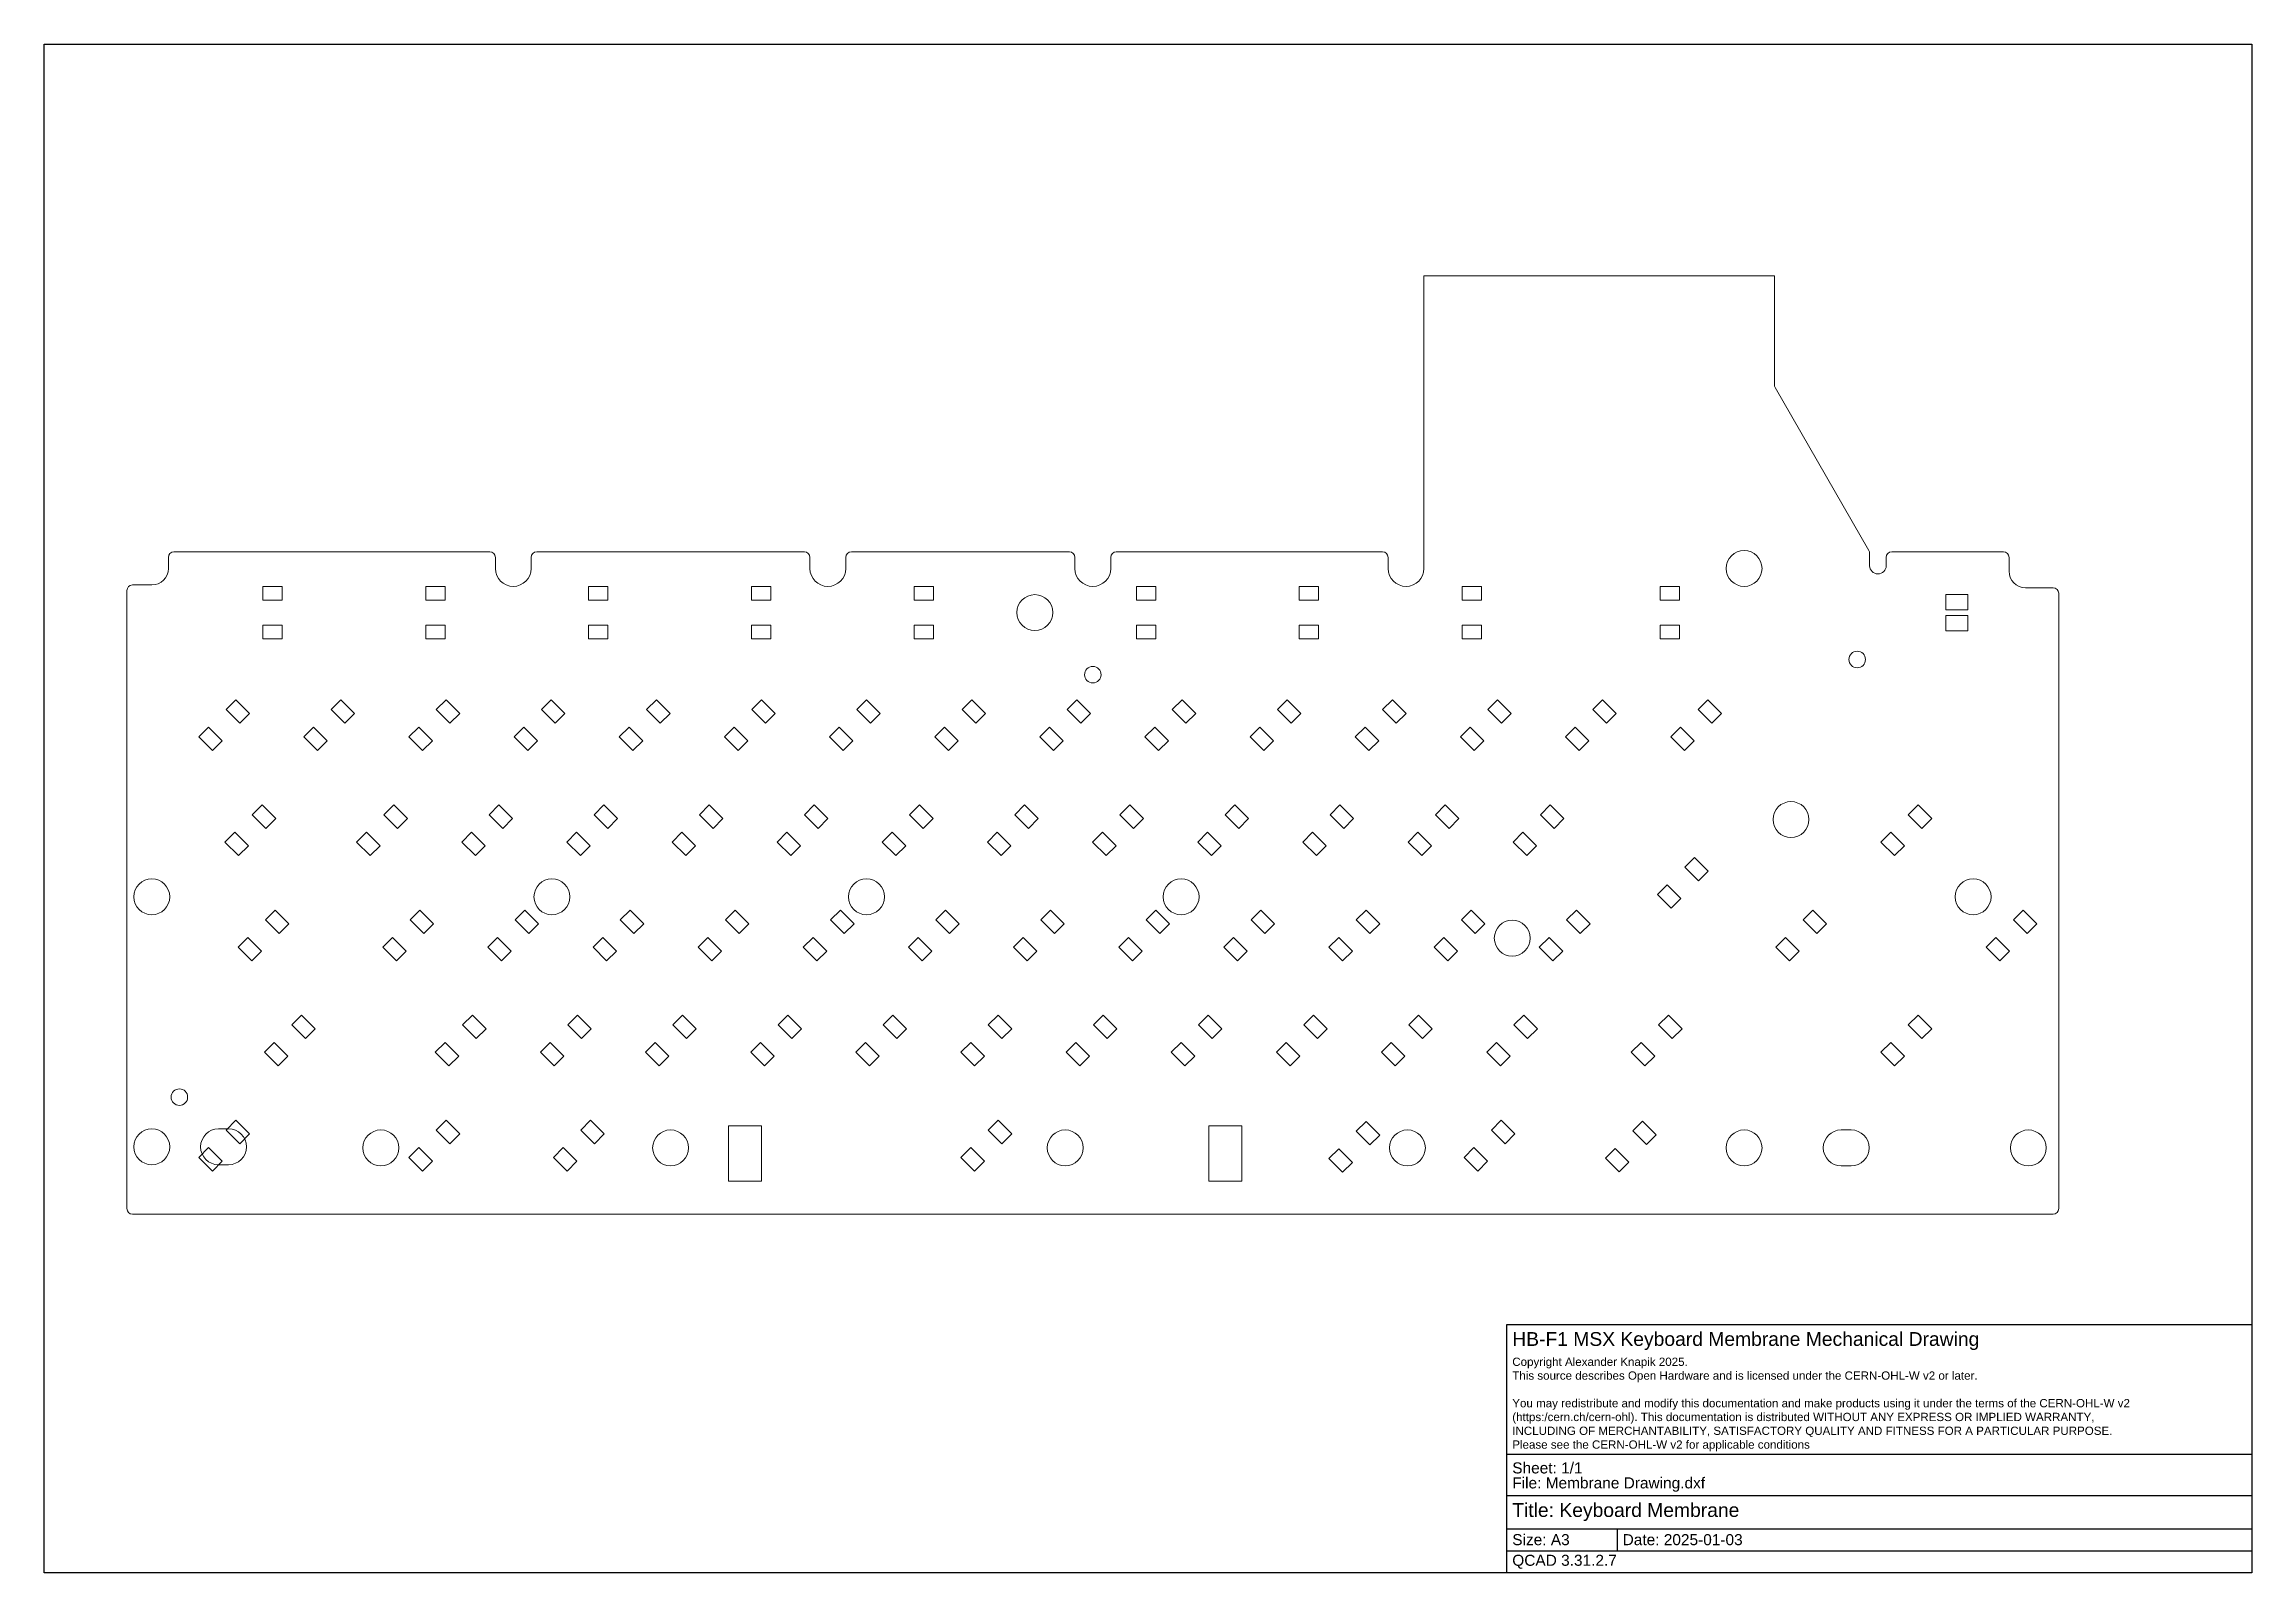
# Model space of a CAD drawing. Header units: millimetres. Extents: x -15 to 385, y -65 to 212.
import ezdxf

# ---------------------------------------------------------------- set-up
doc = ezdxf.new("R2010")
doc.units = ezdxf.units.MM
doc.header["$MEASUREMENT"] = 0
for name, color, linetype, lineweight, true_color in [('Outline', 2, 'Continuous', 13, 0xffff00), ('Pads', 1, 'Continuous', 13, 0xff0000), ('Title', 7, 'Continuous', 25, 0x000000)]:
    doc.layers.add(name, color=color, linetype=linetype, lineweight=lineweight, true_color=true_color)
doc.styles.add('textstyle0', font='')
doc.styles.add('textstyle1', font='')
doc.styles.add('textstyle2', font='')
doc.styles.add('textstyle3', font='')
doc.styles.add('textstyle4', font='')
doc.styles.add('textstyle5', font='')
doc.styles.add('textstyle6', font='')
doc.styles.add('textstyle7', font='')
doc.styles.get('textstyle0').set_extended_font_data('Liberation Sans')
doc.styles.get('textstyle1').set_extended_font_data('Liberation Sans')
doc.styles.get('textstyle2').set_extended_font_data('Liberation Sans')
doc.styles.get('textstyle3').set_extended_font_data('Liberation Sans')
doc.styles.get('textstyle4').set_extended_font_data('Liberation Sans')
doc.styles.get('textstyle5').set_extended_font_data('Liberation Sans')
doc.styles.get('textstyle6').set_extended_font_data('Liberation Sans')
doc.styles.get('textstyle7').set_extended_font_data('Liberation Sans')

# ---------------------------------------------------------------- blocks, each defined once
blk = doc.blocks.new('Large Hole')
at = {"layer": 'Outline'}
blk.add_circle((0, 0), 3.25, dxfattribs=at)
blk = doc.blocks.new('Small Hole')
at = {"layer": 'Outline'}
blk.add_circle((0, 0), 1.5, dxfattribs=at)
blk = doc.blocks.new('Oval Hole')
at = {"layer": 'Outline'}
for p, q in [((-0.9, 3.25), (0.9, 3.25)), ((0.9, -3.25), (-0.9, -3.25))]:
    blk.add_line(p, q, dxfattribs=at)
for centre, start, end in [((-0.9, 0), 90, 270), ((0.9, 0), 270, 90)]:
    blk.add_arc(centre, 3.25, start, end, dxfattribs=at)
blk = doc.blocks.new('Rectangular Hole')
at = {"layer": 'Outline'}
for p, q in [((-3, 5), (3, 5)), ((-3, -5), (-3, 5)), ((3, 5), (3, -5)), ((3, -5), (-3, -5))]:
    blk.add_line(p, q, dxfattribs=at)
blk = doc.blocks.new('Large Cutout')
at = {"layer": 'Outline'}
for p, q in [((-6.5, -3), (-6.5, -1)), ((0, -3), (0, -1))]:
    blk.add_line(p, q, dxfattribs=at)
blk.add_arc((-3.25, -3), 3.25, 180, 0, dxfattribs=at)
blk = doc.blocks.new('Switch Vertical')
at = {"layer": 'Pads'}
for p, q in [((-1.75, 4.75), (1.75, 4.75)), ((-1.75, 2.25), (-1.75, 4.75)), ((1.75, 4.75), (1.75, 2.25)), ((1.75, 2.25), (-1.75, 2.25)), ((-1.75, -2.25), (1.75, -2.25)), ((-1.75, -4.75), (-1.75, -2.25)), ((1.75, -2.25), (1.75, -4.75)), ((1.75, -4.75), (-1.75, -4.75))]:
    blk.add_line(p, q, dxfattribs=at)
blk = doc.blocks.new('Switch Angled')
at = {"layer": 'Pads', "rotation": 135}
blk.add_blockref('Switch Vertical', (0, 0), dxfattribs=at)
blk = doc.blocks.new('LED')
at = {"layer": 'Pads'}
for p, q in [((2, 3.3), (-2, 3.3)), ((-2, 3.3), (-2, 0.5)), ((-2, 0.5), (2, 0.5)), ((2, 0.5), (2, 3.3)), ((2, -0.5), (-2, -0.5)), ((-2, -0.5), (-2, -3.3)), ((-2, -3.3), (2, -3.3)), ((2, -3.3), (2, -0.5))]:
    blk.add_line(p, q, dxfattribs=at)

msp = doc.modelspace()

# ---------------------------------------------------------------- linework, layer by layer
at = {"layer": 'Outline'}
for p, q in [((235, 119), (235, 170)), ((298.5, 170), (235, 170)), ((298.5, 150.26), (298.5, 170)), ((298.63, 149.77), (315.62, 120.23)), ((8.5, 120), (65.75, 120)), ((74.25, 120), (122.75, 120)), ((131.25, 120), (170.75, 120)), ((179.25, 120), (227.5, 120)), ((340, 120), (319.75, 120)), ((7.5, 117), (7.5, 119)), ((315.75, 117.5), (315.75, 119.74)), ((318.75, 117.5), (318.75, 119)), ((341, 119), (341, 116.5)), ((0, 1), (0, 113)), ((1, 114), (4.5, 114)), ((344, 113.5), (349, 113.5)), ((350, 1), (350, 112.5)), ((1, 0), (349, 0))]:
    msp.add_line(p, q, dxfattribs=at)
for centre, radius, start, end in [((299.5, 150.26), 1, 180, 209.5388), ((8.5, 119), 1, 90, 180), ((65.75, 119), 1, 0, 90), ((74.25, 119), 1, 90, 180), ((122.75, 119), 1, 0, 90), ((131.25, 119), 1, 90, 180), ((170.75, 119), 1, 0, 90), ((179.25, 119), 1, 90, 180), ((227.5, 119), 1, 0, 90), ((314.75, 119.74), 1, 0, 29.5388), ((319.75, 119), 1, 90, 180), ((340, 119), 1, 0, 90), ((4.5, 117), 3, 270, 0), ((317.25, 117.5), 1.5, 180, 0), ((344, 116.5), 3, 180, 270), ((1, 113), 1, 90, 180), ((349, 112.5), 1, 0, 90), ((1, 1), 1, 180, 270), ((349, 1), 1, 270, 0)]:
    msp.add_arc(centre, radius, start, end, dxfattribs=at)
at = {"layer": 'Title'}
for p, q in [((-15, -65), (-15, 212)), ((-15, 212), (385, 212)), ((385, 212), (385, -65)), ((250, -65), (250, -20)), ((250, -20), (385, -20)), ((250, -43.5), (385, -43.5)), ((250, -51), (385, -51)), ((250, -57), (385, -57)), ((270, -57), (270, -61)), ((250, -61), (385, -61)), ((385, -65), (-15, -65))]:
    msp.add_line(p, q, dxfattribs=at)

# ---------------------------------------------------------------- block references
at = {"layer": 'Outline'}
for name, p in [('Large Hole', (293, 117)), ('Large Cutout', (73.25, 120)), ('Large Cutout', (130.25, 120)), ('Large Cutout', (178.25, 120)), ('Large Cutout', (235, 120)), ('Large Hole', (164.5, 109)), ('Small Hole', (313.5, 100.5)), ('Small Hole', (175, 97.75)), ('Large Hole', (301.5, 71.5)), ('Large Hole', (4.5, 57.5)), ('Large Hole', (77, 57.5)), ('Large Hole', (134, 57.5)), ('Large Hole', (191, 57.5)), ('Large Hole', (334.5, 57.5)), ('Large Hole', (251, 50)), ('Small Hole', (9.5, 21.2)), ('Rectangular Hole', (112, 11)), ('Rectangular Hole', (199, 11)), ('Large Hole', (4.5, 12.2)), ('Oval Hole', (17.5, 12.2)), ('Large Hole', (46, 12)), ('Large Hole', (98.5, 12)), ('Large Hole', (170, 12)), ('Large Hole', (232, 12)), ('Large Hole', (293, 12)), ('Oval Hole', (311.5, 12)), ('Large Hole', (344.5, 12))]:
    msp.add_blockref(name, p, dxfattribs=at)
at = {"layer": 'Pads'}
for name, p in [('Switch Vertical', (26.4, 109)), ('Switch Vertical', (55.9, 109)), ('Switch Vertical', (85.4, 109)), ('Switch Vertical', (114.9, 109)), ('Switch Vertical', (144.4, 109)), ('Switch Vertical', (184.65, 109)), ('Switch Vertical', (214.15, 109)), ('Switch Vertical', (243.65, 109)), ('Switch Vertical', (279.53, 109)), ('LED', (331.53, 109)), ('Switch Angled', (17.6, 88.6)), ('Switch Angled', (22.36, 69.55)), ('Switch Angled', (281.92, 60.03)), ('Switch Angled', (24.74, 50.5)), ('Switch Angled', (29.51, 31.45)), ('Switch Angled', (277.16, 31.45)), ('Switch Angled', (17.6, 12.4)), ('Switch Angled', (55.7, 12.4)), ('Switch Angled', (81.89, 12.4)), ('Switch Angled', (155.71, 12.4)), ('Switch Angled', (222.39, 12.2)), ('Switch Angled', (246.89, 12.4)), ('Switch Angled', (272.49, 12.24))]:
    msp.add_blockref(name, p, dxfattribs=at)
for p, row_count, column_count, row_spacing, column_spacing in [((36.65, 88.6), 1, 14, 19.05, 19.05), ((46.21, 69.55), 1, 12, 19.05, 19.05), ((322.4, 31.45), 2, 1, 38.1, 38.1), ((50.94, 50.5), 1, 12, 19.05, 19.05), ((303.35, 50.5), 1, 2, 38.1, 38.1), ((60.46, 31.45), 1, 11, 19.05, 19.05)]:
    msp.add_blockref('Switch Angled', p, dxfattribs=dict(at, row_count=row_count, column_count=column_count, row_spacing=row_spacing, column_spacing=column_spacing))

# ---------------------------------------------------------------- texts
at = {"layer": 'Title'}
for s, insert, char_height, attachment_point, style in [('HB-F1 MSX Keyboard Membrane Mechanical Drawing', (251, -23), 2.5, 4, 'textstyle6'), ('Copyright Alexander Knapik 2025.\\PThis source describes Open Hardware and is licensed under the CERN-OHL-W v2 or later.\\P\\PYou may redistribute and modify this documentation and make products using it under the terms of the CERN-OHL-W v2 \\P(https:/cern.ch/cern-ohl). This documentation is distributed WITHOUT ANY EXPRESS OR IMPLIED WARRANTY, \\PINCLUDING OF MERCHANTABILITY, SATISFACTORY QUALITY AND FITNESS FOR A PARTICULAR PURPOSE. \\PPlease see the CERN-OHL-W v2 for applicable conditions', (251, -26), 1.5, 1, 'textstyle2'), ('Sheet: 1/1', (251, -46), 2, 4, 'textstyle7'), ('File: Membrane Drawing.dxf', (251, -49), 2, 4, 'textstyle3'), ('Title: Keyboard Membrane', (251, -54), 2.5, 4, 'textstyle4'), ('Size: A3', (251, -59), 2, 4, 'textstyle5'), ('Date: 2025-01-03', (271, -59), 2, 4, 'textstyle0'), ('QCAD 3.31.2.7', (251, -63), 2, 4, 'textstyle1')]:
    msp.add_mtext(s, dxfattribs=dict(at, insert=insert, char_height=char_height, attachment_point=attachment_point, style=style))

doc.saveas('drawing.dxf')
